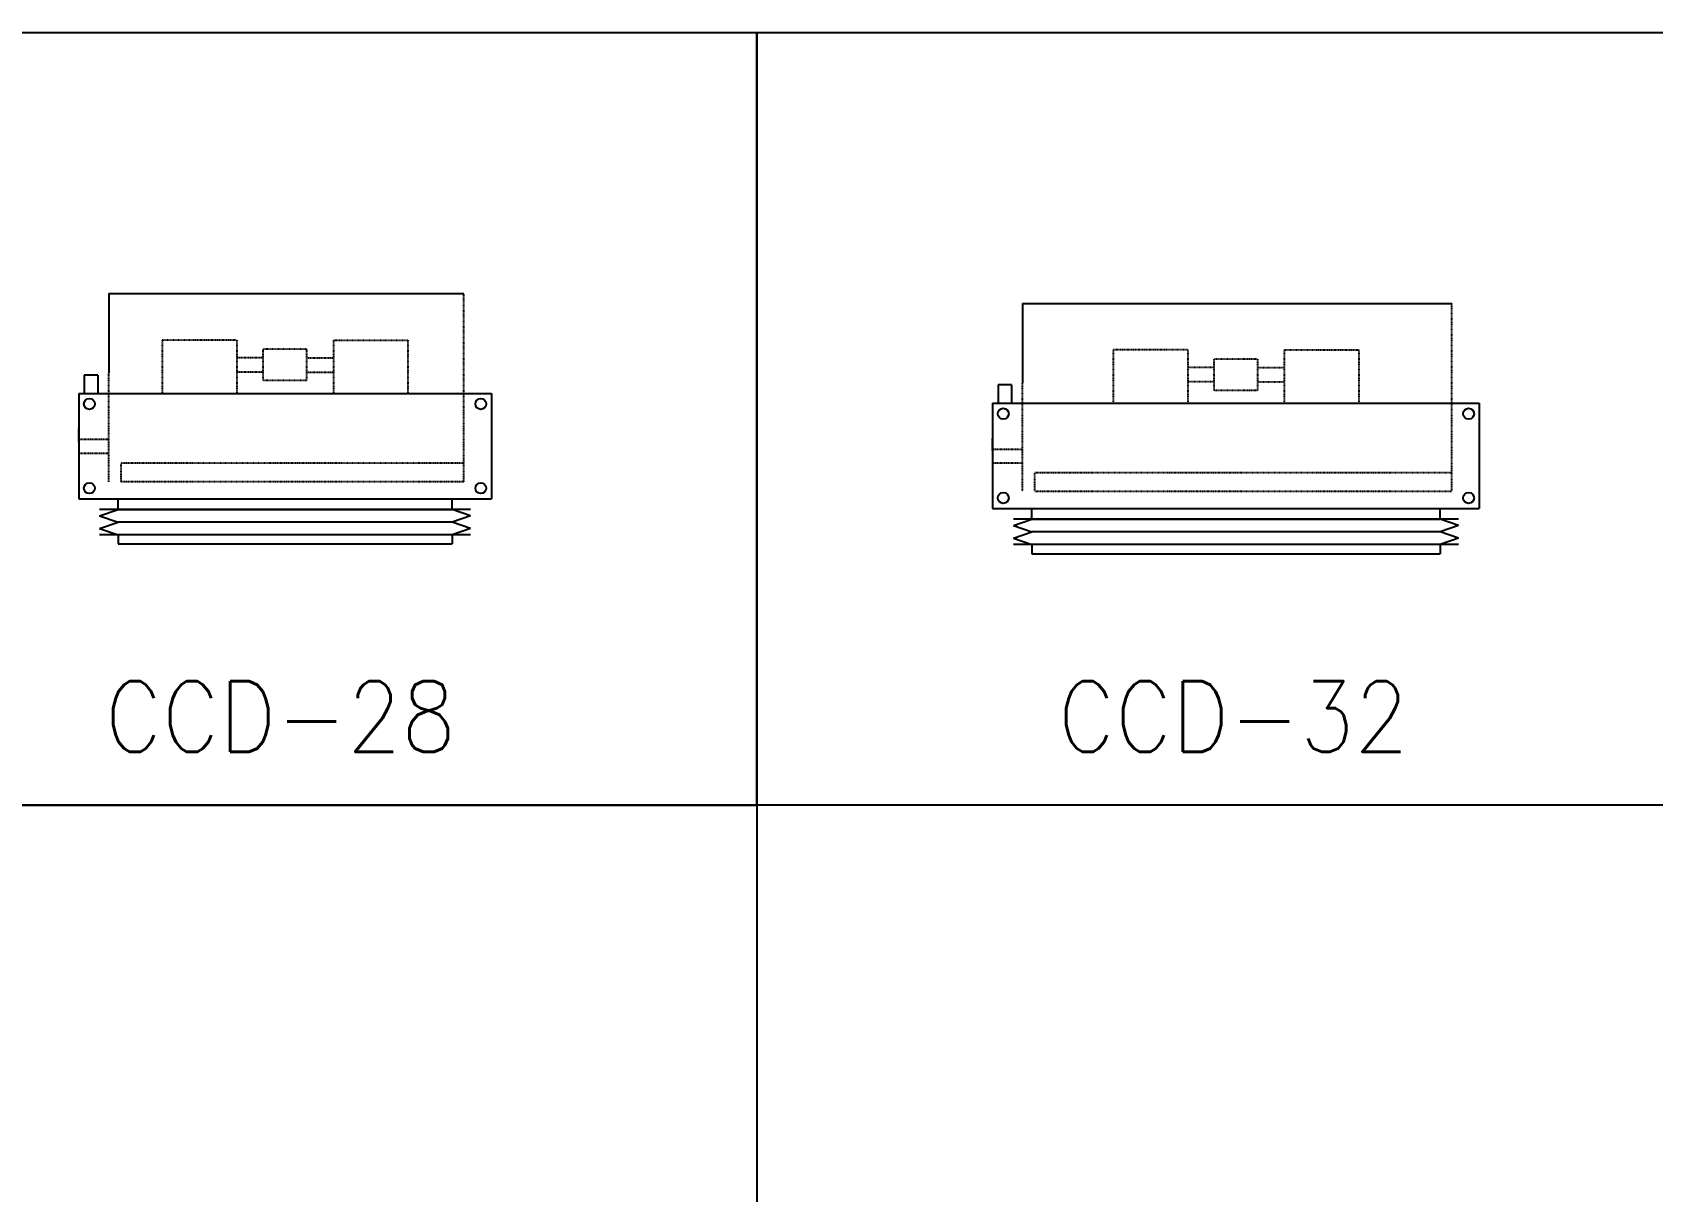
# Model space of a CAD drawing. Header units: millimetres. Extents: x 231894 to 495193, y 184583 to 303652.
# Drawn here: x 464878 to 469474, y 220490 to 223780 of the extents above; entities that cross this region are included whole.
import ezdxf
from ezdxf.enums import TextEntityAlignment as Align

# ---------------------------------------------------------------- set-up
doc = ezdxf.new("R2010")
doc.units = ezdxf.units.MM
doc.linetypes.add('DSH1', pattern=[0.101, 0.067, -0.034])
doc.layers.get('0').update_dxf_attribs({"color": 254})
doc.layers.add('F-TEXT', color=2, linetype='Continuous')
doc.layers.add('MEQUIP', color=2, linetype='Continuous')
doc.styles.add('QC-SEC', font='romans.shx')

# ---------------------------------------------------------------- blocks, each defined once
blk = doc.blocks.new('A$C00294823')
at = {"layer": 'MEQUIP', "color": 1}
for p, q in [((-500.4, 710.2), (-500.4, 485.2)), ((-500.4, 710.2), (506.9, 710.2)), ((-569.6, 479.2), (-569.6, 427.3)), ((-531.3, 479.2), (-569.6, 479.2)), ((-531.3, 479.2), (-531.3, 427.3)), ((-585, 427.3), (585, 427.3)), ((-585, 427.3), (-585, 128.2)), ((585, 427.3), (585, 128.2)), ((-585, 128.2), (585, 128.2)), ((-526.1, 79.9), (-473.8, 97.8)), ((526.1, 97.8), (-526.1, 97.8)), ((-473.8, 97.8), (-473.8, 128.2)), ((-473.8, 97.8), (473.8, 97.8)), ((473.8, 97.8), (473.8, 128.2)), ((526.1, 79.9), (473.8, 97.8)), ((-526.1, 79.9), (-473.8, 62.1)), ((-526.1, 44.2), (-473.8, 62.1)), ((473.8, 62.1), (-473.8, 62.1)), ((526.1, 79.9), (473.8, 62.1)), ((526.1, 44.2), (473.8, 62.1)), ((-526.1, 44.2), (-473.8, 26.3)), ((526.1, 26.3), (-526.1, 26.3)), ((-473.8, 26.3), (-473.8, 0)), ((-473.8, 0), (473.8, 0)), ((526.1, 44.2), (473.8, 26.3)), ((473.8, 26.3), (473.8, 0))]:
    blk.add_line(p, q, dxfattribs=at)
at = {"layer": 'MEQUIP', "color": 1, "linetype": 'DSH1'}
for p, q in [((506.9, 176.6), (506.9, 710.2)), ((-136.8, 578.2), (-348.3, 578.2)), ((-348.3, 578.2), (-348.3, 427.3)), ((-136.8, 578.2), (-136.8, 427.3)), ((-61.8, 463.3), (-61.8, 552.2)), ((61.8, 552.2), (-61.8, 552.2)), ((61.8, 463.3), (61.8, 552.2)), ((136.8, 578.2), (348.3, 578.2)), ((136.8, 578.2), (136.8, 427.3)), ((348.3, 578.2), (348.3, 427.3)), ((-61.8, 527.9), (-136.8, 527.9)), ((61.8, 527.9), (136.8, 527.9)), ((-500.4, 176.6), (-500.4, 485.2)), ((-61.8, 487.6), (-136.8, 487.6)), ((61.8, 463.3), (-61.8, 463.3)), ((61.8, 487.6), (136.8, 487.6)), ((-585, 290.1), (-585, 329.6)), ((-500.4, 296), (-585, 296)), ((-500.4, 256.5), (-585, 256.5)), ((506.9, 229.1), (-465.3, 229.1)), ((-465.3, 176.6), (-465.3, 229.1)), ((506.9, 176.6), (-465.3, 176.6))]:
    blk.add_line(p, q, dxfattribs=at)
at = {"layer": 'MEQUIP', "color": 1}
for centre in [(-555, 397.3), (555, 397.3), (-555, 158.2), (555, 158.2)]:
    blk.add_circle(centre, 15.4, dxfattribs=at)
blk = doc.blocks.new('A$C305E440D')
at = {"layer": 'MEQUIP', "color": 1}
for p, q in [((-605.4, 710.2), (-605.4, 485.2)), ((-605.4, 710.2), (611.9, 710.2)), ((-674.6, 479.2), (-674.6, 427.3)), ((-636.3, 479.2), (-674.6, 479.2)), ((-636.3, 479.2), (-636.3, 427.3)), ((-690, 427.3), (690, 427.3)), ((-690, 427.3), (-690, 128.2)), ((690, 427.3), (690, 128.2)), ((-690, 128.2), (690, 128.2)), ((-631.1, 79.9), (-578.8, 97.8)), ((631.1, 97.8), (-631.1, 97.8)), ((-578.8, 97.8), (-578.8, 128.2)), ((-578.8, 97.8), (578.8, 97.8)), ((578.8, 97.8), (578.8, 128.2)), ((631.1, 79.9), (578.8, 97.8)), ((-631.1, 79.9), (-578.8, 62.1)), ((-631.1, 44.2), (-578.8, 62.1)), ((578.8, 62.1), (-578.8, 62.1)), ((631.1, 79.9), (578.8, 62.1)), ((631.1, 44.2), (578.8, 62.1)), ((-631.1, 44.2), (-578.8, 26.3)), ((631.1, 26.3), (-631.1, 26.3)), ((-578.8, 26.3), (-578.8, 0)), ((-578.8, 0), (578.8, 0)), ((631.1, 44.2), (578.8, 26.3)), ((578.8, 26.3), (578.8, 0))]:
    blk.add_line(p, q, dxfattribs=at)
at = {"layer": 'MEQUIP', "color": 1, "linetype": 'DSH1'}
for p, q in [((611.9, 176.6), (611.9, 710.2)), ((-136.8, 578.2), (-348.3, 578.2)), ((-348.3, 578.2), (-348.3, 427.3)), ((-136.8, 578.2), (-136.8, 427.3)), ((-61.8, 463.3), (-61.8, 552.2)), ((61.8, 552.2), (-61.8, 552.2)), ((61.8, 463.3), (61.8, 552.2)), ((136.8, 578.2), (348.3, 578.2)), ((136.8, 578.2), (136.8, 427.3)), ((348.3, 578.2), (348.3, 427.3)), ((-61.8, 527.9), (-136.8, 527.9)), ((61.8, 527.9), (136.8, 527.9)), ((-605.4, 176.6), (-605.4, 485.2)), ((-61.8, 487.6), (-136.8, 487.6)), ((61.8, 463.3), (-61.8, 463.3)), ((61.8, 487.6), (136.8, 487.6)), ((-690, 290.1), (-690, 329.6)), ((-605.4, 296), (-690, 296)), ((-605.4, 256.5), (-690, 256.5)), ((611.9, 229.1), (-570.3, 229.1)), ((-570.3, 176.6), (-570.3, 229.1)), ((611.9, 176.6), (-570.3, 176.6))]:
    blk.add_line(p, q, dxfattribs=at)
at = {"layer": 'MEQUIP', "color": 1}
for centre in [(-660, 397.3), (660, 397.3), (-660, 158.2), (660, 158.2)]:
    blk.add_circle(centre, 15.4, dxfattribs=at)

msp = doc.modelspace()

# ---------------------------------------------------------------- linework, layer by layer
at = {"color": 4}
for points in [[(464230.3, 223779.7), (466933, 223779.7), (466933, 221586.9), (464230.3, 221586.9)], [(466933, 223779.7), (469635.7, 223779.7), (469635.7, 221586.9), (466933, 221586.9)], [(464230.3, 221586.9), (466933, 221586.9), (466933, 219394), (464230.3, 219394)]]:
    msp.add_lwpolyline(points, close=True, dxfattribs=at)

# ---------------------------------------------------------------- block references
at = {"layer": 'MEQUIP', "color": 4}
for name, p in [('A$C00294823', (465595, 222328.2)), ('A$C305E440D', (468291.8, 222300.5))]:
    msp.add_blockref(name, p, dxfattribs=at)

# ---------------------------------------------------------------- texts
at = {"layer": 'F-TEXT', "style": 'QC-SEC', "width": 0.9}
for s, p in [('CCD-28', (465581.7, 221838.4)), ('CCD-32', (468284.3, 221838.4))]:
    msp.add_text(s, height=200, dxfattribs=at).set_placement(p, align=Align.MIDDLE_CENTER)

doc.saveas('drawing.dxf')
